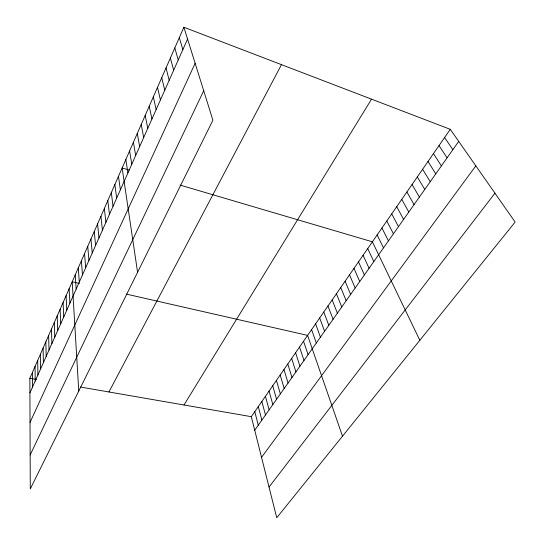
<?xml version="1.0" encoding="UTF-8"?>
<svg xmlns="http://www.w3.org/2000/svg" width="545" height="545" viewBox="0 0 545 545"><rect width="100%" height="100%" fill="white"/><g stroke="black" fill="none" stroke-linecap="round" stroke-linejoin="round"><path stroke-width="0.82" d="M183.883 27.25L212.911 120.2L30.282 488.94L29.859 378.257L183.883 27.25L450.272 129.335L515.141 222.06L276.744 517.75L251.313 416.68L450.272 129.335M29.914 392.904L187.562 39.049M30.029 422.409L195.13 63.274M30.152 454.98L203.707 90.736M108.945 391.978L281.458 64.644M183.999 404.996L371.526 99.156M254.719 430.216L458.706 141.387M261.546 457.35L475.826 165.871M269.026 487.053L494.955 193.209M29.859 378.257L36.426 379.395M80.435 387.032L251.313 416.68M79.413 283.414L72.199 281.772L78.766 391.038M126.188 294.068L307.598 335.386L342.498 436.198M129.247 170.088L122.128 167.989L137.585 272.282M180.102 185.089L372.399 241.81L419.82 340.291M444.597 137.538L452.854 149.664M438.998 145.631L447.091 157.832M433.466 153.615L441.395 165.891M428.009 161.49L435.782 173.841M422.627 169.27L430.243 181.683M417.313 176.941L424.78 189.428M412.068 184.523L419.384 197.065M406.883 192.004L414.057 204.607M401.774 199.388L408.798 212.046M396.719 206.678L403.613 219.397M391.732 213.885L398.49 226.652M386.814 220.991L393.429 233.812M381.95 228.014L388.435 240.883M377.147 234.956L383.503 247.866M367.712 248.575L373.829 261.573M363.079 255.264L369.074 268.297M358.508 261.873L364.38 274.946M353.984 268.399L359.748 281.506M349.515 274.85L355.17 287.992M345.101 281.227L350.639 294.395M340.741 287.528L346.17 300.731M336.428 293.755L341.756 306.985M332.171 299.907L337.389 313.164M327.954 305.99L333.07 319.275M323.791 312.006L328.812 325.317M319.677 317.953L324.595 331.285M315.603 323.832L320.426 337.185M311.577 329.643L316.311 343.016M303.545 341.245L308.089 354.652M299.539 347.029L303.987 360.456M295.581 352.751L299.941 366.192M291.657 358.412L295.935 371.867M287.787 364.006L291.97 377.474M283.959 369.537L288.06 383.019M280.171 375.008L284.19 388.496M179.312 37.66L182.861 49.609M276.424 380.417L280.362 393.919M272.718 385.765L276.574 399.274M174.816 47.912L178.229 59.998M269.053 391.058L272.834 404.574M265.429 396.29L269.128 409.82M170.387 58.002L173.678 70.223M261.845 401.474L265.47 415.004M258.296 406.597L261.845 420.127M254.787 411.659L258.269 425.202M166.027 67.941L169.188 80.292M161.729 77.724L164.774 90.204M157.505 87.364L160.428 99.96M153.336 96.86L156.149 109.565M149.235 106.214L151.932 119.028M145.188 115.424L147.777 128.354M141.203 124.505L143.689 137.531M137.279 133.457L139.656 146.578M133.409 142.272L135.691 155.489M129.594 150.972L131.774 164.27M125.834 159.535L127.918 172.922M118.469 176.314L120.377 189.858M114.866 184.53L116.684 198.142M111.309 192.63L113.047 206.317M107.808 200.621L109.456 214.369M104.347 208.503L105.914 222.312M100.941 216.276L102.426 230.147M97.575 223.941L98.986 237.872M94.251 231.509L95.586 245.495M90.974 238.976L92.241 253.009M87.745 246.347L88.937 260.428M84.557 253.616L85.674 267.745M81.403 260.789L82.459 274.966M78.296 267.874L79.284 282.092M75.23 274.864L76.15 289.123M69.12 288.789L69.917 303.122M66.074 295.724L66.81 310.085M63.077 302.564L63.751 316.958M60.114 309.315L60.727 323.744M57.191 315.984L57.743 330.44M54.302 322.565L54.8 337.048M51.448 329.064L51.898 343.568M48.634 335.482L49.023 350.013M45.848 341.817L46.189 356.369M43.103 348.078L43.396 362.65M40.391 354.264L40.63 368.849M37.707 360.374L37.905 374.974M35.064 366.404L35.207 381.023M32.448 372.364L32.543 386.998"/></g></svg>
